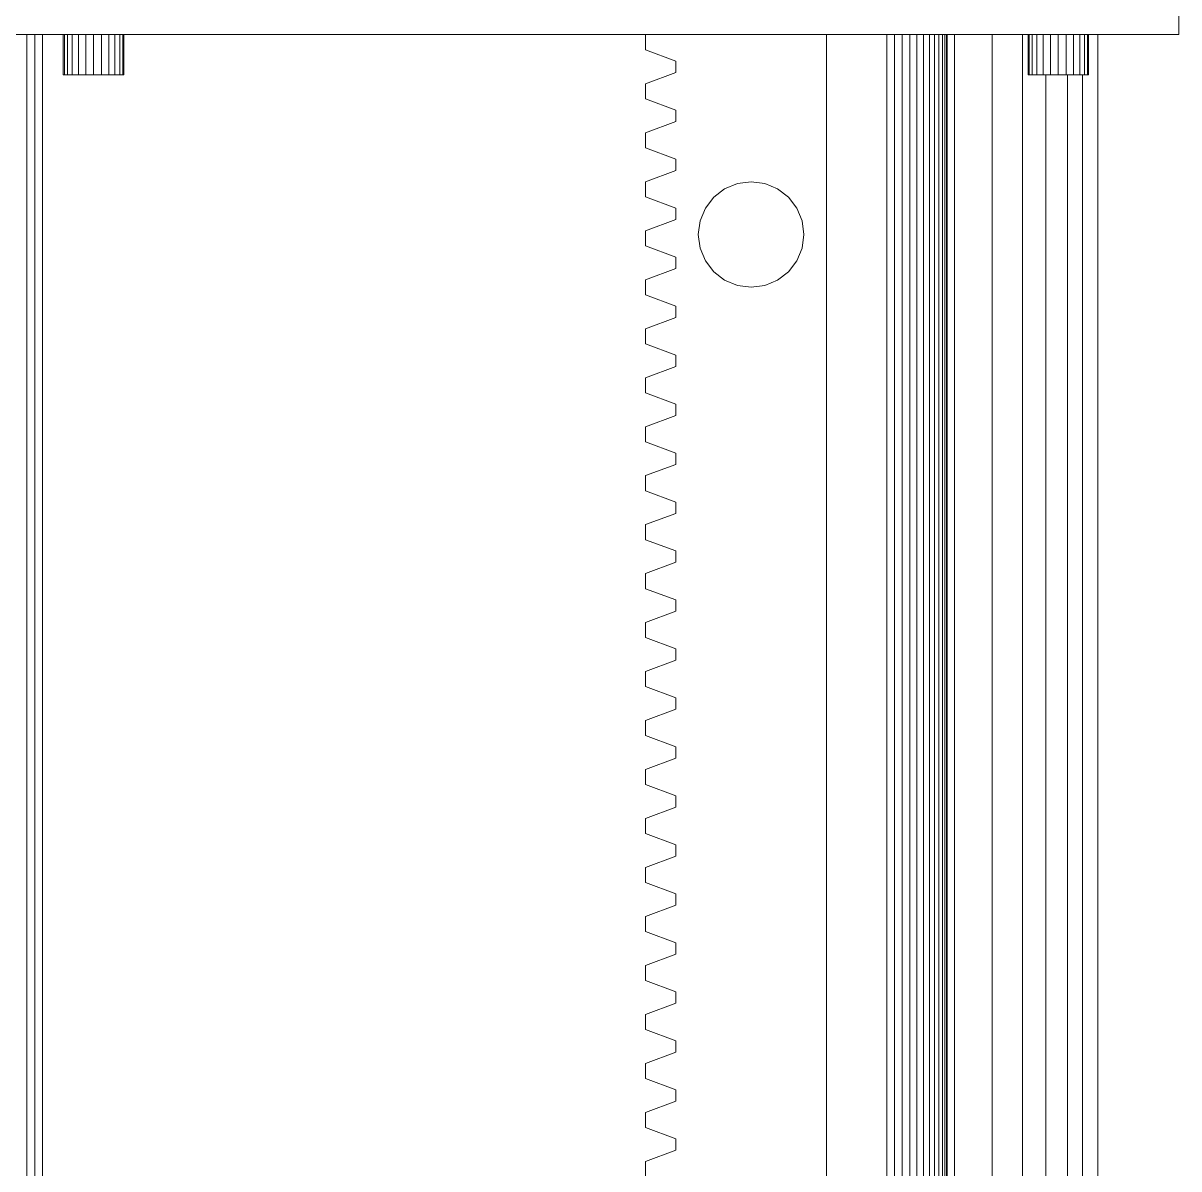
# Model space of a CAD drawing. Header units: inches. Extents: x -827 to 154, y -802 to 207.
# Drawn here: x -121.851 to -117.059, y -181.133 to -176.381 of the extents above; entities that cross this region are included whole.
import ezdxf

# ---------------------------------------------------------------- set-up
doc = ezdxf.new("R2010")
doc.units = ezdxf.units.IN
doc.header["$MEASUREMENT"] = 0
doc.layers.add('Layer0', color=7, linetype='Continuous', lineweight=9)
doc.layers.add('Shop_Sabre_RC-8_CNC_Router_skp', color=8, linetype='Continuous', lineweight=9)

# ---------------------------------------------------------------- blocks, each defined once
blk = doc.blocks.new('Shop_Sabre_RC-8_CNC_Router_skp_125-402864-Level 1')
at = {"layer": 'Layer0'}
for p, q in [((40.8437, 0.625), (59.7049, 0.625)), ((59.7049, 0.625), (40.8437, 0.625)), ((40.8437, 0.5625), (59.5378, 0.5625)), ((40.8437, 0.5625), (59.5378, 0.5625)), ((59.5378, 0.5), (40.8437, 0.5)), ((40.8437, 0.5), (59.5378, 0.5)), ((40.8437, 0.4091), (59.5378, 0.4091)), ((40.8437, 0.4091), (59.5378, 0.4091)), ((59.7049, 0.3125), (40.8437, 0.3125)), ((59.7049, 0.3125), (40.8437, 0.3125)), ((40.8437, 0.1875), (59.7049, 0.1875)), ((40.8437, 0.1875), (59.7049, 0.1875)), ((59.7049, 0.0312), (40.8437, 0.0312)), ((40.8437, 0.0312), (59.7049, 0.0312))]:
    blk.add_line(p, q, dxfattribs=at)
blk = doc.blocks.new('Shop_Sabre_RC-8_CNC_Router_skp_110-402849-Level 1')
at = {"layer": 'Layer0'}
for p, q in [((54.125, 43.7638), (54.125, 61.5)), ((54.125, 61.5), (54.125, 43.7638)), ((54.875, 48.5), (54.875, 48.4375)), ((54.875, 48.5), (54.875, 48.4375)), ((54.75, 48.3906), (54.875, 48.4375)), ((54.75, 48.3906), (54.875, 48.4375)), ((54.75, 48.3906), (54.75, 48.3437)), ((54.75, 48.3906), (54.75, 48.3437)), ((54.875, 48.2969), (54.75, 48.3437)), ((54.875, 48.2969), (54.75, 48.3437)), ((54.875, 48.2969), (54.875, 48.2344)), ((54.875, 48.2969), (54.875, 48.2344)), ((54.75, 48.1875), (54.875, 48.2344)), ((54.75, 48.1875), (54.875, 48.2344)), ((54.75, 48.1875), (54.75, 48.1406)), ((54.75, 48.1875), (54.75, 48.1406)), ((54.875, 48.0937), (54.75, 48.1406)), ((54.875, 48.0937), (54.75, 48.1406)), ((54.875, 48.0937), (54.875, 48.0312)), ((54.875, 48.0937), (54.875, 48.0312)), ((54.75, 47.9844), (54.875, 48.0312)), ((54.75, 47.9844), (54.875, 48.0312)), ((54.75, 47.9844), (54.75, 47.9375)), ((54.75, 47.9844), (54.75, 47.9375)), ((54.875, 47.8906), (54.75, 47.9375)), ((54.875, 47.8906), (54.75, 47.9375)), ((54.875, 47.8906), (54.875, 47.8281)), ((54.875, 47.8906), (54.875, 47.8281)), ((54.75, 47.7812), (54.875, 47.8281)), ((54.75, 47.7812), (54.875, 47.8281)), ((54.75, 47.7812), (54.75, 47.7344)), ((54.75, 47.7812), (54.75, 47.7344)), ((54.875, 47.6875), (54.75, 47.7344)), ((54.875, 47.6875), (54.75, 47.7344)), ((54.875, 47.6875), (54.875, 47.625)), ((54.875, 47.6875), (54.875, 47.625)), ((54.75, 47.5781), (54.875, 47.625)), ((54.75, 47.5781), (54.875, 47.625)), ((54.75, 47.5781), (54.75, 47.5312)), ((54.75, 47.5781), (54.75, 47.5312)), ((54.875, 47.4844), (54.75, 47.5312)), ((54.875, 47.4844), (54.75, 47.5312)), ((54.875, 47.4844), (54.875, 47.4219)), ((54.875, 47.4844), (54.875, 47.4219)), ((54.75, 47.375), (54.875, 47.4219)), ((54.75, 47.375), (54.875, 47.4219)), ((54.75, 47.375), (54.75, 47.3281)), ((54.75, 47.375), (54.75, 47.3281)), ((54.875, 47.2812), (54.75, 47.3281)), ((54.875, 47.2812), (54.75, 47.3281)), ((54.875, 47.2812), (54.875, 47.2187)), ((54.875, 47.2812), (54.875, 47.2187)), ((54.75, 47.1719), (54.875, 47.2187)), ((54.75, 47.1719), (54.875, 47.2187)), ((54.75, 47.1719), (54.75, 47.125)), ((54.75, 47.1719), (54.75, 47.125)), ((54.875, 47.0781), (54.75, 47.125)), ((54.875, 47.0781), (54.75, 47.125)), ((54.875, 47.0781), (54.875, 47.0156)), ((54.875, 47.0781), (54.875, 47.0156)), ((54.75, 46.9687), (54.875, 47.0156)), ((54.75, 46.9687), (54.875, 47.0156)), ((54.75, 46.9687), (54.75, 46.9219)), ((54.75, 46.9687), (54.75, 46.9219)), ((54.875, 46.875), (54.75, 46.9219)), ((54.875, 46.875), (54.75, 46.9219)), ((54.875, 46.875), (54.875, 46.8125)), ((54.875, 46.875), (54.875, 46.8125)), ((54.75, 46.7656), (54.875, 46.8125)), ((54.75, 46.7656), (54.875, 46.8125)), ((54.75, 46.7656), (54.75, 46.7187)), ((54.75, 46.7656), (54.75, 46.7187)), ((54.875, 46.6719), (54.75, 46.7187)), ((54.875, 46.6719), (54.75, 46.7187)), ((54.875, 46.6719), (54.875, 46.6094)), ((54.875, 46.6719), (54.875, 46.6094)), ((54.75, 46.5625), (54.875, 46.6094)), ((54.75, 46.5625), (54.875, 46.6094)), ((54.75, 46.5625), (54.75, 46.5156)), ((54.75, 46.5625), (54.75, 46.5156)), ((54.875, 46.4687), (54.75, 46.5156)), ((54.875, 46.4687), (54.75, 46.5156)), ((54.875, 46.4687), (54.875, 46.4062)), ((54.875, 46.4687), (54.875, 46.4062)), ((54.75, 46.3594), (54.875, 46.4062)), ((54.75, 46.3594), (54.875, 46.4062)), ((54.75, 46.3594), (54.75, 46.3125)), ((54.75, 46.3594), (54.75, 46.3125)), ((54.875, 46.2656), (54.75, 46.3125)), ((54.875, 46.2656), (54.75, 46.3125)), ((54.875, 46.2656), (54.875, 46.2031)), ((54.875, 46.2656), (54.875, 46.2031)), ((54.75, 46.1562), (54.875, 46.2031)), ((54.75, 46.1562), (54.875, 46.2031)), ((54.75, 46.1562), (54.75, 46.1094)), ((54.75, 46.1562), (54.75, 46.1094)), ((54.875, 46.0625), (54.75, 46.1094)), ((54.875, 46.0625), (54.75, 46.1094)), ((54.875, 46.0625), (54.875, 46)), ((54.875, 46.0625), (54.875, 46)), ((54.75, 45.9531), (54.875, 46)), ((54.75, 45.9531), (54.875, 46)), ((54.75, 45.9531), (54.75, 45.9062)), ((54.75, 45.9531), (54.75, 45.9062)), ((54.875, 45.8594), (54.75, 45.9062)), ((54.875, 45.8594), (54.75, 45.9062)), ((54.875, 45.8594), (54.875, 45.7969)), ((54.875, 45.8594), (54.875, 45.7969)), ((54.75, 45.75), (54.875, 45.7969)), ((54.75, 45.75), (54.875, 45.7969)), ((54.75, 45.75), (54.75, 45.7031)), ((54.75, 45.75), (54.75, 45.7031)), ((54.875, 45.6562), (54.75, 45.7031)), ((54.875, 45.6562), (54.75, 45.7031)), ((54.875, 45.6562), (54.875, 45.5937)), ((54.875, 45.6562), (54.875, 45.5937)), ((54.75, 45.5469), (54.875, 45.5937)), ((54.75, 45.5469), (54.875, 45.5937)), ((54.75, 45.5469), (54.75, 45.5)), ((54.75, 45.5469), (54.75, 45.5)), ((54.875, 45.4531), (54.75, 45.5)), ((54.875, 45.4531), (54.75, 45.5)), ((54.875, 45.4531), (54.875, 45.3906)), ((54.875, 45.4531), (54.875, 45.3906)), ((54.75, 45.3437), (54.875, 45.3906)), ((54.75, 45.3437), (54.875, 45.3906)), ((54.75, 45.3437), (54.75, 45.2969)), ((54.75, 45.3437), (54.75, 45.2969)), ((54.875, 45.25), (54.75, 45.2969)), ((54.875, 45.25), (54.75, 45.2969)), ((54.875, 45.25), (54.875, 45.1875)), ((54.875, 45.25), (54.875, 45.1875)), ((54.75, 45.1406), (54.875, 45.1875)), ((54.75, 45.1406), (54.875, 45.1875)), ((54.75, 45.1406), (54.75, 45.0937)), ((54.75, 45.1406), (54.75, 45.0937)), ((54.875, 45.0469), (54.75, 45.0937)), ((54.875, 45.0469), (54.75, 45.0937)), ((54.875, 45.0469), (54.875, 44.9844)), ((54.875, 45.0469), (54.875, 44.9844)), ((54.75, 44.9375), (54.875, 44.9844)), ((54.75, 44.9375), (54.875, 44.9844)), ((54.75, 44.9375), (54.75, 44.8906)), ((54.75, 44.9375), (54.75, 44.8906)), ((54.875, 44.8437), (54.75, 44.8906)), ((54.875, 44.8437), (54.75, 44.8906)), ((54.3809, 44.805), (54.4375, 44.8125)), ((54.3809, 44.805), (54.4375, 44.8125)), ((54.4375, 44.8125), (54.4941, 44.805)), ((54.4375, 44.8125), (54.4941, 44.805)), ((54.875, 44.8437), (54.875, 44.7812)), ((54.875, 44.8437), (54.875, 44.7812)), ((54.2828, 44.7484), (54.3281, 44.7832)), ((54.2828, 44.7484), (54.3281, 44.7832)), ((54.3281, 44.7832), (54.3809, 44.805)), ((54.3281, 44.7832), (54.3809, 44.805)), ((54.4941, 44.805), (54.5469, 44.7832)), ((54.4941, 44.805), (54.5469, 44.7832)), ((54.5469, 44.7832), (54.5922, 44.7484)), ((54.5469, 44.7832), (54.5922, 44.7484)), ((54.75, 44.7344), (54.875, 44.7812)), ((54.75, 44.7344), (54.875, 44.7812)), ((54.2481, 44.7031), (54.2828, 44.7484)), ((54.2481, 44.7031), (54.2828, 44.7484)), ((54.5922, 44.7484), (54.6269, 44.7031)), ((54.5922, 44.7484), (54.6269, 44.7031)), ((54.75, 44.7344), (54.75, 44.6875)), ((54.75, 44.7344), (54.75, 44.6875)), ((54.2262, 44.6504), (54.2481, 44.7031)), ((54.2262, 44.6504), (54.2481, 44.7031)), ((54.6269, 44.7031), (54.6488, 44.6504)), ((54.6269, 44.7031), (54.6488, 44.6504)), ((54.875, 44.6406), (54.75, 44.6875)), ((54.875, 44.6406), (54.75, 44.6875)), ((54.2262, 44.6504), (54.2187, 44.5937)), ((54.2187, 44.5937), (54.2262, 44.6504)), ((54.6488, 44.6504), (54.6562, 44.5937)), ((54.6562, 44.5937), (54.6488, 44.6504)), ((54.875, 44.6406), (54.875, 44.5781)), ((54.875, 44.6406), (54.875, 44.5781)), ((54.2262, 44.5371), (54.2187, 44.5937)), ((54.2187, 44.5937), (54.2262, 44.5371)), ((54.6488, 44.5371), (54.6562, 44.5937)), ((54.6562, 44.5937), (54.6488, 44.5371)), ((54.75, 44.5312), (54.875, 44.5781)), ((54.75, 44.5312), (54.875, 44.5781)), ((54.2262, 44.5371), (54.2481, 44.4844)), ((54.2262, 44.5371), (54.2481, 44.4844)), ((54.6269, 44.4844), (54.6488, 44.5371)), ((54.6269, 44.4844), (54.6488, 44.5371)), ((54.75, 44.5312), (54.75, 44.4844)), ((54.75, 44.5312), (54.75, 44.4844)), ((54.2481, 44.4844), (54.2828, 44.4391)), ((54.2481, 44.4844), (54.2828, 44.4391)), ((54.5922, 44.4391), (54.6269, 44.4844)), ((54.5922, 44.4391), (54.6269, 44.4844)), ((54.875, 44.4375), (54.75, 44.4844)), ((54.875, 44.4375), (54.75, 44.4844)), ((54.2828, 44.4391), (54.3281, 44.4043)), ((54.2828, 44.4391), (54.3281, 44.4043)), ((54.5469, 44.4043), (54.5922, 44.4391)), ((54.5469, 44.4043), (54.5922, 44.4391)), ((54.875, 44.4375), (54.875, 44.375)), ((54.875, 44.4375), (54.875, 44.375)), ((54.3281, 44.4043), (54.3809, 44.3825)), ((54.3281, 44.4043), (54.3809, 44.3825)), ((54.3809, 44.3825), (54.4375, 44.375)), ((54.3809, 44.3825), (54.4375, 44.375)), ((54.4375, 44.375), (54.4941, 44.3825)), ((54.4375, 44.375), (54.4941, 44.3825)), ((54.4941, 44.3825), (54.5469, 44.4043)), ((54.4941, 44.3825), (54.5469, 44.4043)), ((54.75, 44.3281), (54.875, 44.375)), ((54.75, 44.3281), (54.875, 44.375)), ((54.75, 44.3281), (54.75, 44.2812)), ((54.75, 44.3281), (54.75, 44.2812)), ((54.875, 44.2344), (54.75, 44.2812)), ((54.875, 44.2344), (54.75, 44.2812)), ((54.875, 44.2344), (54.875, 44.1719)), ((54.875, 44.2344), (54.875, 44.1719)), ((54.75, 44.125), (54.875, 44.1719)), ((54.75, 44.125), (54.875, 44.1719)), ((54.75, 44.125), (54.75, 44.0781)), ((54.75, 44.125), (54.75, 44.0781)), ((54.875, 44.0312), (54.75, 44.0781)), ((54.875, 44.0312), (54.75, 44.0781)), ((54.875, 44.0312), (54.875, 43.9687)), ((54.875, 44.0312), (54.875, 43.9687)), ((54.75, 43.9219), (54.875, 43.9687)), ((54.75, 43.9219), (54.875, 43.9687)), ((54.75, 43.9219), (54.75, 43.875)), ((54.75, 43.9219), (54.75, 43.875)), ((54.875, 43.8281), (54.75, 43.875)), ((54.875, 43.8281), (54.75, 43.875)), ((54.875, 43.8281), (54.875, 43.7656)), ((54.875, 43.8281), (54.875, 43.7656))]:
    blk.add_line(p, q, dxfattribs=at)
blk = doc.blocks.new('Shop_Sabre_RC-8_CNC_Router_skp_62-402801-Level 1')
at = {"layer": 'Layer0'}
for q in [(11.75, 5), (11.75, 5), (11.84375, 0), (11.84375, 0)]:
    blk.add_line((11.84375, 5), q, dxfattribs=at)
blk = doc.blocks.new('Shop_Sabre_RC-8_CNC_Router_skp_95-402834-Level 1')
blk.add_blockref('Shop_Sabre_RC-8_CNC_Router_skp_62-402801-Level 1', (0, 0.09375))
blk = doc.blocks.new('Shop_Sabre_RC-8_CNC_Router_skp_55-V119-Level 1')
at = {"layer": 'Layer0'}
for p, q in [((11.1913, 19.0734), (11.187, 19.0734)), ((11.187, 19.0734), (11.1913, 19.0734)), ((11.1913, 19.0734), (11.187, 19.0734)), ((11.187, 18.9062), (11.187, 19.0734)), ((11.187, 19.0734), (11.1913, 19.0734)), ((11.187, 19.0734), (11.187, 18.9062)), ((11.2039, 19.0734), (11.1913, 19.0734)), ((11.1913, 18.9062), (11.1913, 19.0734)), ((11.1913, 19.0734), (11.2039, 19.0734)), ((11.1913, 19.0734), (11.1913, 18.9062)), ((11.2238, 19.0734), (11.2039, 19.0734)), ((11.2039, 18.9062), (11.2039, 19.0734)), ((11.2039, 19.0734), (11.2238, 19.0734)), ((11.2039, 19.0734), (11.2039, 18.9062)), ((11.2498, 19.0734), (11.2238, 19.0734)), ((11.2238, 18.9062), (11.2238, 19.0734)), ((11.2238, 18.9062), (11.2238, 19.0734)), ((11.2498, 19.0734), (11.2238, 19.0734)), ((11.28, 19.0734), (11.2498, 19.0734)), ((11.2498, 19.0734), (11.2498, 18.9062)), ((11.2498, 18.9062), (11.2498, 19.0734)), ((11.28, 19.0734), (11.2498, 19.0734)), ((11.28, 19.0734), (11.3125, 19.0734)), ((11.28, 19.0734), (11.28, 18.9062)), ((11.28, 18.9062), (11.28, 19.0734)), ((11.3125, 19.0734), (11.28, 19.0734)), ((11.345, 19.0734), (11.3125, 19.0734)), ((11.3125, 19.0734), (11.3125, 18.9062)), ((11.3125, 18.9062), (11.3125, 19.0734)), ((11.345, 19.0734), (11.3125, 19.0734)), ((11.345, 19.0734), (11.3752, 19.0734)), ((11.345, 19.0734), (11.345, 18.9062)), ((11.345, 18.9062), (11.345, 19.0734)), ((11.3752, 19.0734), (11.345, 19.0734)), ((11.3752, 19.0734), (11.4012, 19.0734)), ((11.3752, 19.0734), (11.3752, 18.9062)), ((11.3752, 18.9062), (11.3752, 19.0734)), ((11.4012, 19.0734), (11.3752, 19.0734)), ((11.4012, 19.0734), (11.4211, 19.0734)), ((11.4012, 19.0734), (11.4012, 18.9062)), ((11.4012, 19.0734), (11.4211, 19.0734)), ((11.4012, 19.0734), (11.4012, 18.9062)), ((11.4211, 19.0734), (11.4337, 19.0734)), ((11.4211, 18.9062), (11.4211, 19.0734)), ((11.4211, 19.0734), (11.4337, 19.0734)), ((11.4211, 19.0734), (11.4211, 18.9062)), ((11.438, 19.0734), (11.4337, 19.0734)), ((11.4337, 19.0734), (11.438, 19.0734)), ((11.4337, 18.9062), (11.4337, 19.0734)), ((11.4337, 19.0734), (11.438, 19.0734)), ((11.4337, 19.0734), (11.4337, 18.9062)), ((11.438, 19.0734), (11.4337, 19.0734)), ((11.438, 18.9062), (11.438, 19.0734)), ((11.438, 19.0734), (11.438, 18.9062))]:
    blk.add_line(p, q, dxfattribs=at)
blk = doc.blocks.new('Shop_Sabre_RC-8_CNC_Router_skp_53-402792-Level 1')
for p in [(0, 0), (4, 0)]:
    blk.add_blockref('Shop_Sabre_RC-8_CNC_Router_skp_55-V119-Level 1', p)
blk = doc.blocks.new('Shop_Sabre_RC-8_CNC_Router_skp_94-402833-Level 1')
blk.add_blockref('Shop_Sabre_RC-8_CNC_Router_skp_53-402792-Level 1', (0, 0))
at = {"zscale": -1, "rotation": 89.9999999999728}
blk.add_blockref('Shop_Sabre_RC-8_CNC_Router_skp_95-402834-Level 1', (15.9062, 7.0625), dxfattribs=at)
blk = doc.blocks.new('Shop_Sabre_RC-8_CNC_Router_skp_93-402832-Level 1')
blk.add_blockref('Shop_Sabre_RC-8_CNC_Router_skp_94-402833-Level 1', (0, 0))
blk = doc.blocks.new('Shop_Sabre_RC-8_CNC_Router_skp_79-402818-Level 1')
blk.add_blockref('Shop_Sabre_RC-8_CNC_Router_skp_93-402832-Level 1', (0, 0))
blk = doc.blocks.new('Shop_Sabre_RC-8_CNC_Router_skp_37-402776-Level 1')
at = {"layer": 'Layer0'}
for p, q in [((3.75, 71.625), (3.75, 49.7638)), ((3.75, 49.7638), (3.75, 71.625)), ((3.7826, 71.625), (3.7826, 49.7638)), ((3.7826, 49.7638), (3.7826, 71.625)), ((3.8147, 49.7638), (3.8147, 71.625)), ((3.8147, 71.625), (3.8147, 49.7638)), ((0, 49.7638), (0, 68.625)), ((0, 68.625), (0, 49.7638)), ((0.0021, 49.7638), (0.0021, 68.625)), ((0.0021, 68.625), (0.0021, 49.7638)), ((0.0085, 68.625), (0.0085, 49.7638)), ((0.0085, 49.7638), (0.0085, 68.625)), ((0.019, 49.7638), (0.019, 68.625)), ((0.019, 68.625), (0.019, 49.7638)), ((0.0335, 49.7638), (0.0335, 68.625)), ((0.0335, 68.625), (0.0335, 49.7638)), ((0.0517, 49.7638), (0.0517, 68.625)), ((0.0517, 68.625), (0.0517, 49.7638)), ((0.0732, 49.7638), (0.0732, 68.625)), ((0.0732, 49.7638), (0.0732, 68.625)), ((0.0978, 49.7638), (0.0978, 68.625)), ((0.0978, 68.625), (0.0978, 49.7638)), ((0.125, 49.7638), (0.125, 68.625)), ((0.125, 68.625), (0.125, 49.7638)), ((0.1543, 68.625), (0.1543, 49.7638)), ((0.1543, 49.7638), (0.1543, 68.625)), ((0.1853, 68.625), (0.1853, 49.7638)), ((0.1853, 49.7638), (0.1853, 68.625)), ((0.2174, 68.625), (0.2174, 49.7638)), ((0.2174, 49.7638), (0.2174, 68.625)), ((0.25, 49.7638), (0.25, 68.625)), ((0.25, 68.625), (0.25, 49.7638))]:
    blk.add_line(p, q, dxfattribs=at)
blk = doc.blocks.new('Shop_Sabre_RC-8_CNC_Router_skp_35-402774-Level 1')
blk.add_blockref('Shop_Sabre_RC-8_CNC_Router_skp_37-402776-Level 1', (0, 0))
blk = doc.blocks.new('Shop_Sabre_RC-8_CNC_Router_skp_27-402766-Level 1')
blk.add_blockref('Shop_Sabre_RC-8_CNC_Router_skp_35-402774-Level 1', (7.5, 2.2188))
blk = doc.blocks.new('Shop_Sabre_RC-8_CNC_Router_skp_1-402740-Level 1')
for name, p in [('Shop_Sabre_RC-8_CNC_Router_skp_27-402766-Level 1', (46.125, -8.2188)), ('Shop_Sabre_RC-8_CNC_Router_skp_110-402849-Level 1', (0, 0)), ('Shop_Sabre_RC-8_CNC_Router_skp_79-402818-Level 1', (41.851, 24.8576))]:
    blk.add_blockref(name, p)
at = {"extrusion": (0, 0, -1), "zscale": -1, "rotation": 269.9999999999999}
blk.add_blockref('Shop_Sabre_RC-8_CNC_Router_skp_125-402864-Level 1', (-53.625, 103.4688), dxfattribs=at)
blk = doc.blocks.new('Shop_Sabre_RC-8_CNC_Router_skp-402726-Level 1')
blk.add_blockref('Shop_Sabre_RC-8_CNC_Router_skp_1-402740-Level 1', (0, 0))

msp = doc.modelspace()

# ---------------------------------------------------------------- block references
at = {"layer": 'Shop_Sabre_RC-8_CNC_Router_skp', "color": 7, "rotation": 180}
msp.add_blockref('Shop_Sabre_RC-8_CNC_Router_skp-402726-Level 1', (-64.395614, -132.663924), dxfattribs=at)

doc.saveas('drawing.dxf')
